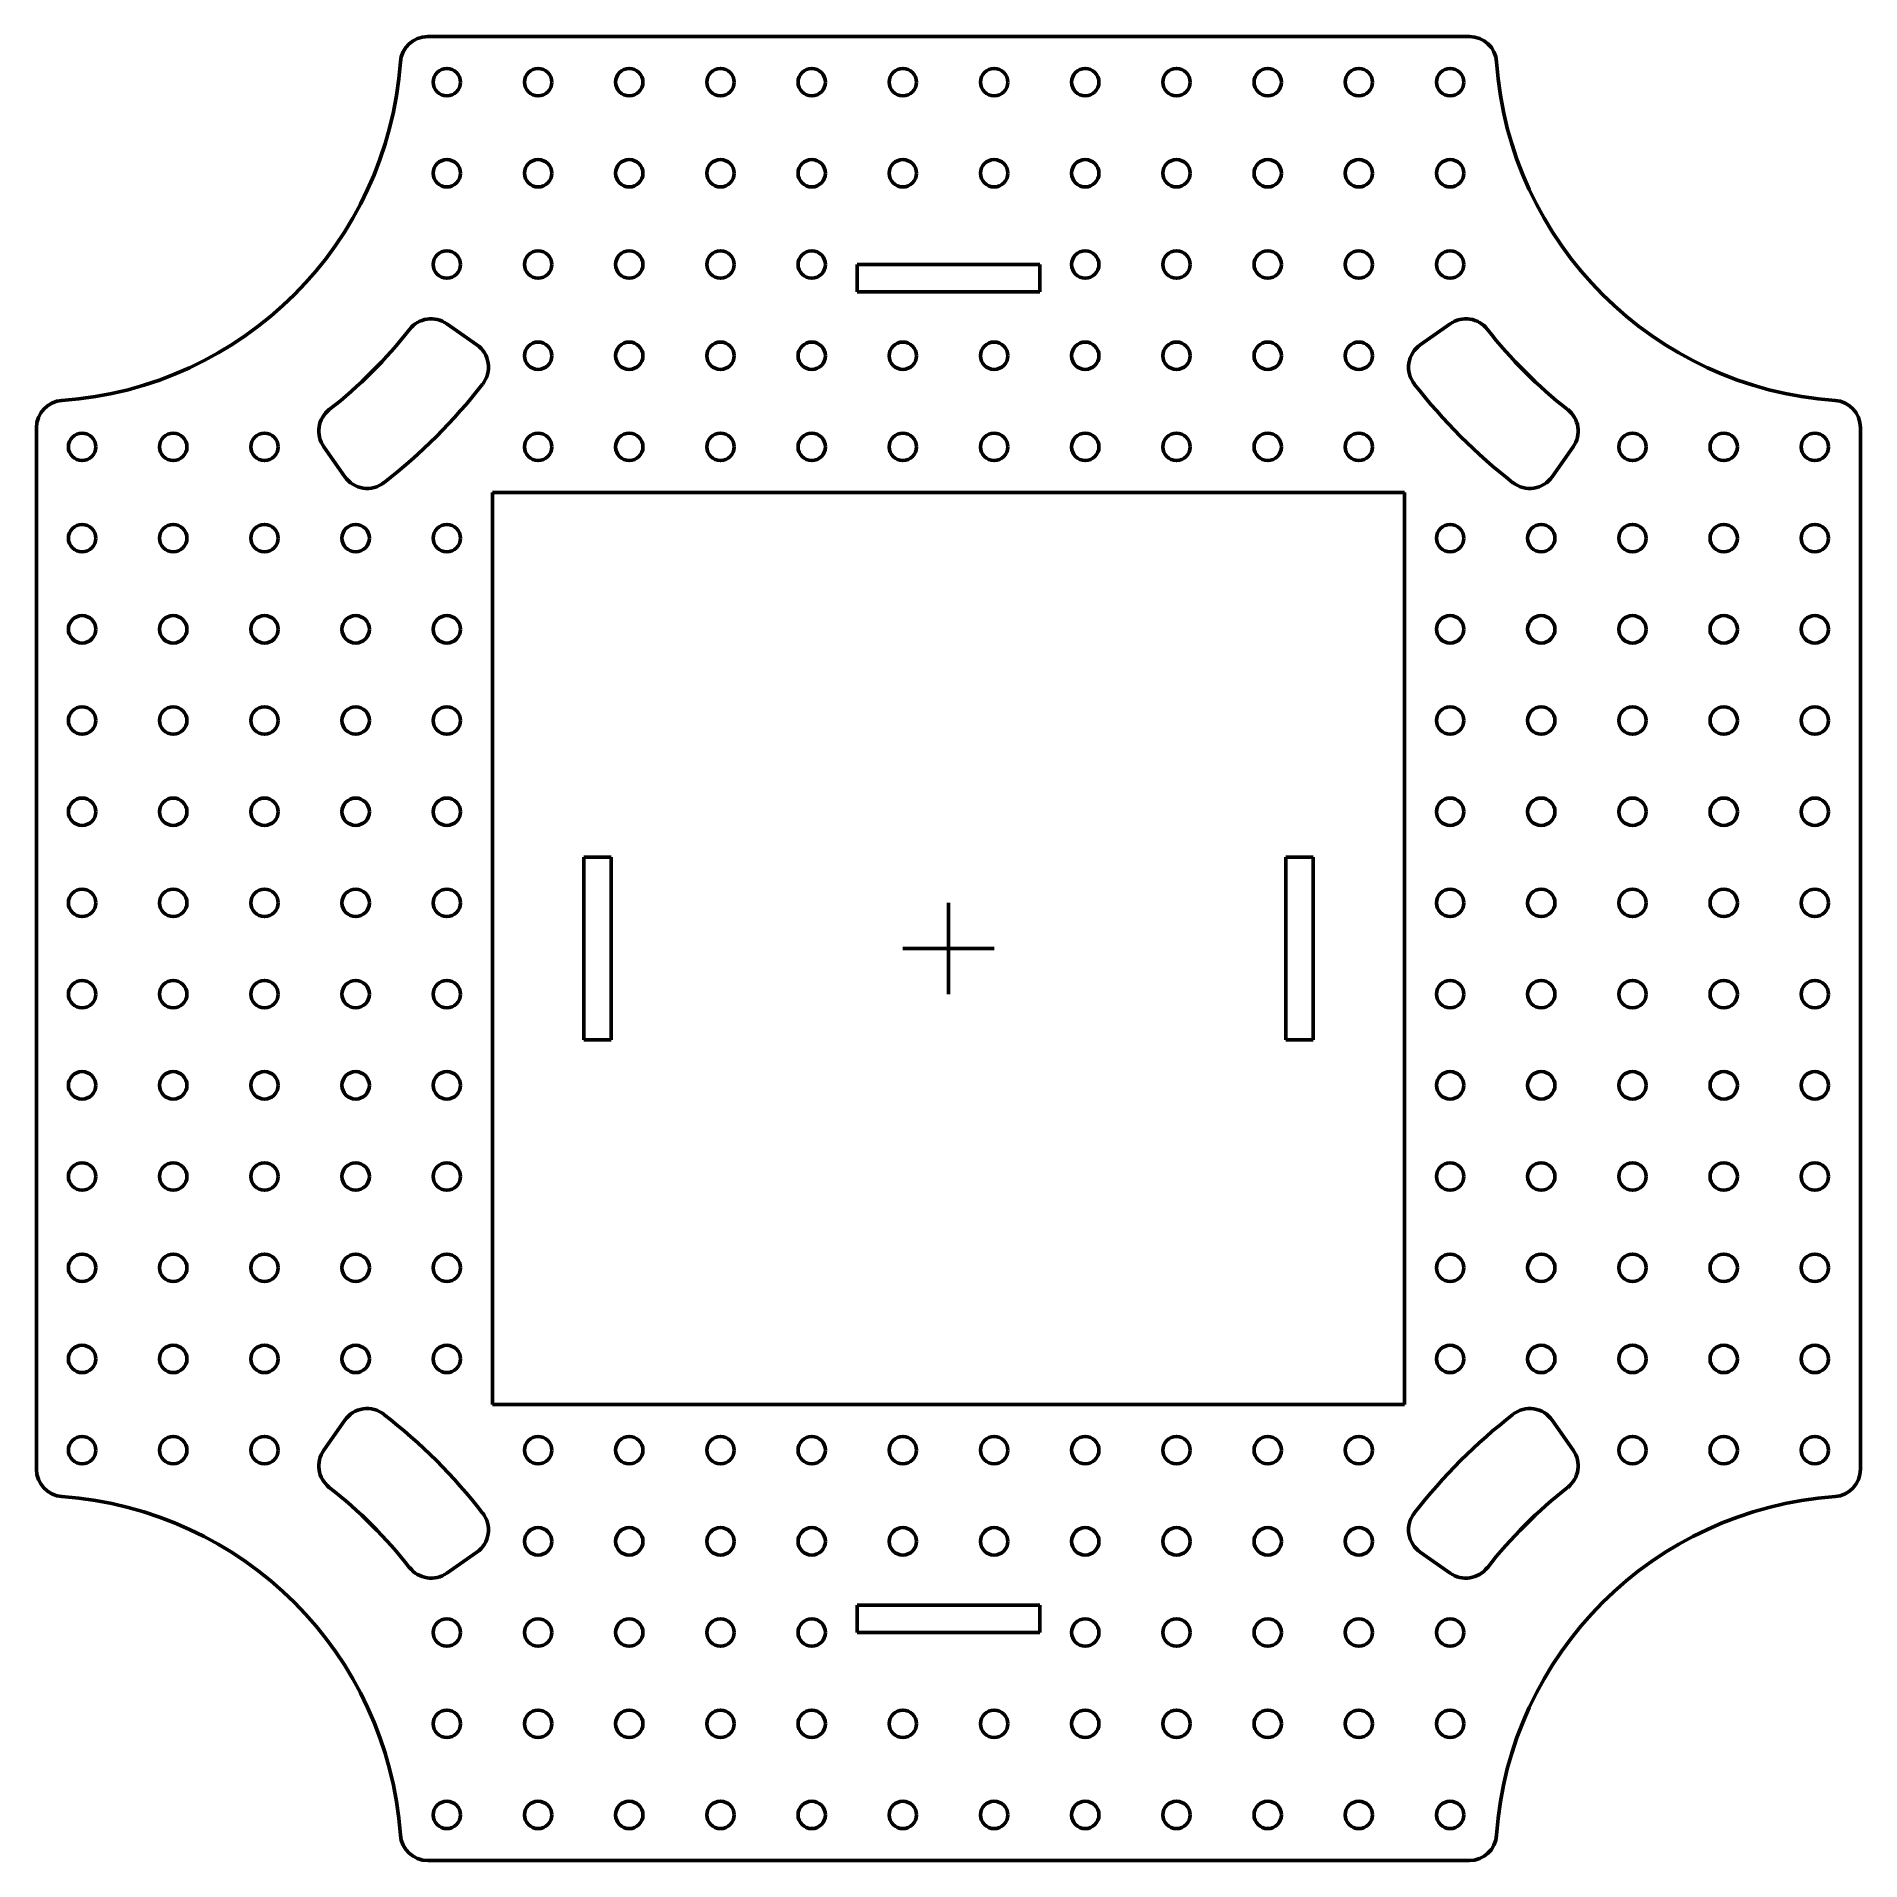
# Model space of a CAD drawing. Header units: millimetres. Extents: x 106 to 306, y -10 to 190.
import ezdxf

# ---------------------------------------------------------------- set-up
doc = ezdxf.new("R2010")
doc.units = ezdxf.units.MM
doc.linetypes.add('K5LT_BASIC', pattern=[0])

# ---------------------------------------------------------------- blocks, each defined once
blk = doc.blocks.new('U0')
at = {"color": 150, "linetype": 'K5LT_BASIC', "lineweight": 60, "true_color": 0x0080ff}
for p, q in [((255.87, 139.79), (155.87, 139.79)), ((155.87, 139.79), (155.87, 39.79)), ((255.87, 39.79), (255.87, 139.79)), ((155.87, 39.79), (255.87, 39.79))]:
    blk.add_line(p, q, dxfattribs=at)

msp = doc.modelspace()

# ---------------------------------------------------------------- linework, layer by layer
at = {"color": 150, "linetype": 'K5LT_BASIC', "lineweight": 60, "true_color": 0x0080ff}
for p, q in [((262.98, 189.79), (148.77, 189.79)), ((215.87, 164.79), (195.87, 164.79)), ((195.87, 164.79), (195.87, 161.79)), ((215.87, 161.79), (215.87, 164.79)), ((195.87, 161.79), (215.87, 161.79)), ((154.15, 155.99), (150.87, 158.29)), ((260.88, 158.29), (257.6, 155.99)), ((105.87, 146.9), (105.87, 32.69)), ((305.87, 32.69), (305.87, 146.9)), ((137.38, 144.8), (139.67, 141.52)), ((272.07, 141.52), (274.37, 144.8)), ((165.87, 99.79), (165.87, 79.79)), ((168.87, 99.79), (165.87, 99.79)), ((168.87, 79.79), (168.87, 99.79)), ((242.87, 99.79), (242.87, 79.79)), ((245.87, 99.79), (242.87, 99.79)), ((245.87, 79.79), (245.87, 99.79)), ((205.87, 84.79), (205.87, 94.79)), ((200.87, 89.79), (210.87, 89.79)), ((165.87, 79.79), (168.87, 79.79)), ((242.87, 79.79), (245.87, 79.79)), ((139.67, 38.07), (137.38, 34.79)), ((274.37, 34.79), (272.07, 38.07)), ((150.87, 21.3), (154.15, 23.6)), ((257.6, 23.6), (260.88, 21.3)), ((195.87, 17.79), (195.87, 14.79)), ((215.87, 17.79), (195.87, 17.79)), ((215.87, 14.79), (215.87, 17.79)), ((195.87, 14.79), (215.87, 14.79)), ((148.77, -10.21), (262.98, -10.21))]:
    msp.add_line(p, q, dxfattribs=at)
for centre in [(150.87, 184.79), (160.87, 184.79), (170.87, 184.79), (180.87, 184.79), (190.87, 184.79), (200.87, 184.79), (210.87, 184.79), (220.87, 184.79), (230.87, 184.79), (240.87, 184.79), (250.87, 184.79), (260.87, 184.79), (150.87, 174.79), (160.87, 174.79), (170.87, 174.79), (180.87, 174.79), (190.87, 174.79), (200.87, 174.79), (210.87, 174.79), (220.87, 174.79), (230.87, 174.79), (240.87, 174.79), (250.87, 174.79), (260.87, 174.79), (150.87, 164.79), (160.87, 164.79), (170.87, 164.79), (180.87, 164.79), (190.87, 164.79), (220.87, 164.79), (230.87, 164.79), (240.87, 164.79), (250.87, 164.79), (260.87, 164.79), (160.87, 154.79), (170.87, 154.79), (180.87, 154.79), (190.87, 154.79), (200.87, 154.79), (210.87, 154.79), (220.87, 154.79), (230.87, 154.79), (240.87, 154.79), (250.87, 154.79), (110.87, 144.79), (120.87, 144.79), (130.87, 144.79), (160.87, 144.79), (170.87, 144.79), (180.87, 144.79), (190.87, 144.79), (200.87, 144.79), (210.87, 144.79), (220.87, 144.79), (230.87, 144.79), (240.87, 144.79), (250.87, 144.79), (280.87, 144.79), (290.87, 144.79), (300.87, 144.79), (110.87, 134.79), (120.87, 134.79), (130.87, 134.79), (140.87, 134.79), (150.87, 134.79), (260.87, 134.79), (270.87, 134.79), (280.87, 134.79), (290.87, 134.79), (300.87, 134.79), (110.87, 124.79), (120.87, 124.79), (130.87, 124.79), (140.87, 124.79), (150.87, 124.79), (260.87, 124.79), (270.87, 124.79), (280.87, 124.79), (290.87, 124.79), (300.87, 124.79), (110.87, 114.79), (120.87, 114.79), (130.87, 114.79), (140.87, 114.79), (150.87, 114.79), (260.87, 114.79), (270.87, 114.79), (280.87, 114.79), (290.87, 114.79), (300.87, 114.79), (110.87, 104.79), (120.87, 104.79), (130.87, 104.79), (140.87, 104.79), (150.87, 104.79), (260.87, 104.79), (270.87, 104.79), (280.87, 104.79), (290.87, 104.79), (300.87, 104.79), (110.87, 94.79), (120.87, 94.79), (130.87, 94.79), (140.87, 94.79), (150.87, 94.79), (260.87, 94.79), (270.87, 94.79), (280.87, 94.79), (290.87, 94.79), (300.87, 94.79), (110.87, 84.79), (120.87, 84.79), (130.87, 84.79), (140.87, 84.79), (150.87, 84.79), (260.87, 84.79), (270.87, 84.79), (280.87, 84.79), (290.87, 84.79), (300.87, 84.79), (110.87, 74.79), (120.87, 74.79), (130.87, 74.79), (140.87, 74.79), (150.87, 74.79), (260.87, 74.79), (270.87, 74.79), (280.87, 74.79), (290.87, 74.79), (300.87, 74.79), (110.87, 64.79), (120.87, 64.79), (130.87, 64.79), (140.87, 64.79), (150.87, 64.79), (260.87, 64.79), (270.87, 64.79), (280.87, 64.79), (290.87, 64.79), (300.87, 64.79), (110.87, 54.79), (120.87, 54.79), (130.87, 54.79), (140.87, 54.79), (150.87, 54.79), (260.87, 54.79), (270.87, 54.79), (280.87, 54.79), (290.87, 54.79), (300.87, 54.79), (110.87, 44.79), (120.87, 44.79), (130.87, 44.79), (140.87, 44.79), (150.87, 44.79), (260.87, 44.79), (270.87, 44.79), (280.87, 44.79), (290.87, 44.79), (300.87, 44.79), (110.87, 34.79), (120.87, 34.79), (130.87, 34.79), (160.87, 34.79), (170.87, 34.79), (180.87, 34.79), (190.87, 34.79), (200.87, 34.79), (210.87, 34.79), (220.87, 34.79), (230.87, 34.79), (240.87, 34.79), (250.87, 34.79), (280.87, 34.79), (290.87, 34.79), (300.87, 34.79), (160.87, 24.79), (170.87, 24.79), (180.87, 24.79), (190.87, 24.79), (200.87, 24.79), (210.87, 24.79), (220.87, 24.79), (230.87, 24.79), (240.87, 24.79), (250.87, 24.79), (150.87, 14.79), (160.87, 14.79), (170.87, 14.79), (180.87, 14.79), (190.87, 14.79), (220.87, 14.79), (230.87, 14.79), (240.87, 14.79), (250.87, 14.79), (260.87, 14.79), (150.87, 4.79), (160.87, 4.79), (170.87, 4.79), (180.87, 4.79), (190.87, 4.79), (200.87, 4.79), (210.87, 4.79), (220.87, 4.79), (230.87, 4.79), (240.87, 4.79), (250.87, 4.79), (260.87, 4.79), (150.87, -5.21), (160.87, -5.21), (170.87, -5.21), (180.87, -5.21), (190.87, -5.21), (200.87, -5.21), (210.87, -5.21), (220.87, -5.21), (230.87, -5.21), (240.87, -5.21), (250.87, -5.21), (260.87, -5.21)]:
    msp.add_circle(centre, 1.5, dxfattribs=at)
for centre, radius, start, end in [((148.77, 186.79), 3, 90, 175.9994), ((262.98, 186.79), 3, 4.0006, 90), ((105.87, 189.79), 40, 274.0006, 355.9994), ((305.87, 189.79), 40, 184.0006, 265.9994), ((149.14, 155.83), 3, 55, 141.8737), ((262.6, 155.83), 3, 38.1263, 125), ((105.87, 189.79), 52.01, 308.1263, 321.8737), ((305.87, 189.79), 52.01, 218.1263, 231.8737), ((152.43, 153.53), 3, 322.0858, 55), ((259.32, 153.53), 3, 125, 217.9142), ((105.87, 189.79), 62.01, 307.9142, 322.0858), ((305.87, 189.79), 62.01, 217.9142, 232.0858), ((108.87, 146.9), 3, 94.0006, 180), ((139.83, 146.52), 3, 128.1263, 215), ((271.91, 146.52), 3, 325, 51.8737), ((302.87, 146.9), 3, 0, 85.9994), ((142.13, 143.24), 3, 215, 307.9142), ((269.61, 143.24), 3, 232.0858, 325), ((142.13, 36.35), 3, 52.0858, 145), ((105.87, -10.21), 62.01, 37.9142, 52.0858), ((305.87, -10.21), 62.01, 127.9142, 142.0858), ((269.61, 36.35), 3, 35, 127.9142), ((139.83, 33.07), 3, 145, 231.8737), ((271.91, 33.07), 3, 308.1263, 35), ((108.87, 32.69), 3, 180, 265.9994), ((302.87, 32.69), 3, 274.0006, 0), ((105.87, -10.21), 52.01, 38.1263, 51.8737), ((305.87, -10.21), 52.01, 128.1263, 141.8737), ((105.87, -10.21), 40, 4.0006, 85.9994), ((305.87, -10.21), 40, 94.0006, 175.9994), ((152.43, 26.05), 3, 305, 37.9142), ((259.32, 26.05), 3, 142.0858, 235), ((149.14, 23.76), 3, 218.1263, 305), ((262.6, 23.76), 3, 235, 321.8737), ((148.77, -7.21), 3, 184.0006, 270), ((262.98, -7.21), 3, 270, 355.9994)]:
    msp.add_arc(centre, radius, start, end, dxfattribs=at)

# ---------------------------------------------------------------- block references
msp.add_blockref('U0', (0, 0))

doc.saveas('drawing.dxf')
